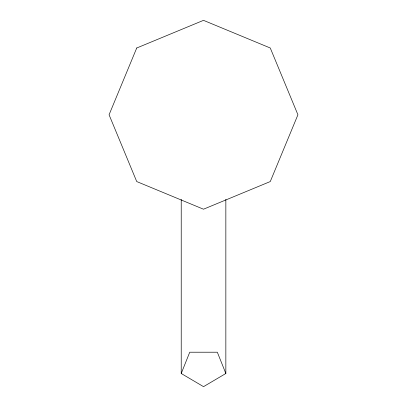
<?xml version="1.0" encoding="UTF-8"?>
<svg xmlns="http://www.w3.org/2000/svg" width="407" height="407" viewBox="0 0 407 407"><rect width="100%" height="100%" fill="white"/><g stroke="black" fill="none" stroke-linecap="round" stroke-linejoin="round"><path stroke-width="0.61" d="M181.222 373.499L189.743 352.213L217.323 352.213L225.849 373.499L203.536 386.65L181.222 373.499L181.222 199.399M225.849 199.374L225.849 373.499M136.727 48.006L109.071 114.779L136.727 181.553L203.5 209.208L270.273 181.553L297.929 114.779L270.273 48.006L203.5 20.35L136.727 48.006"/></g></svg>
